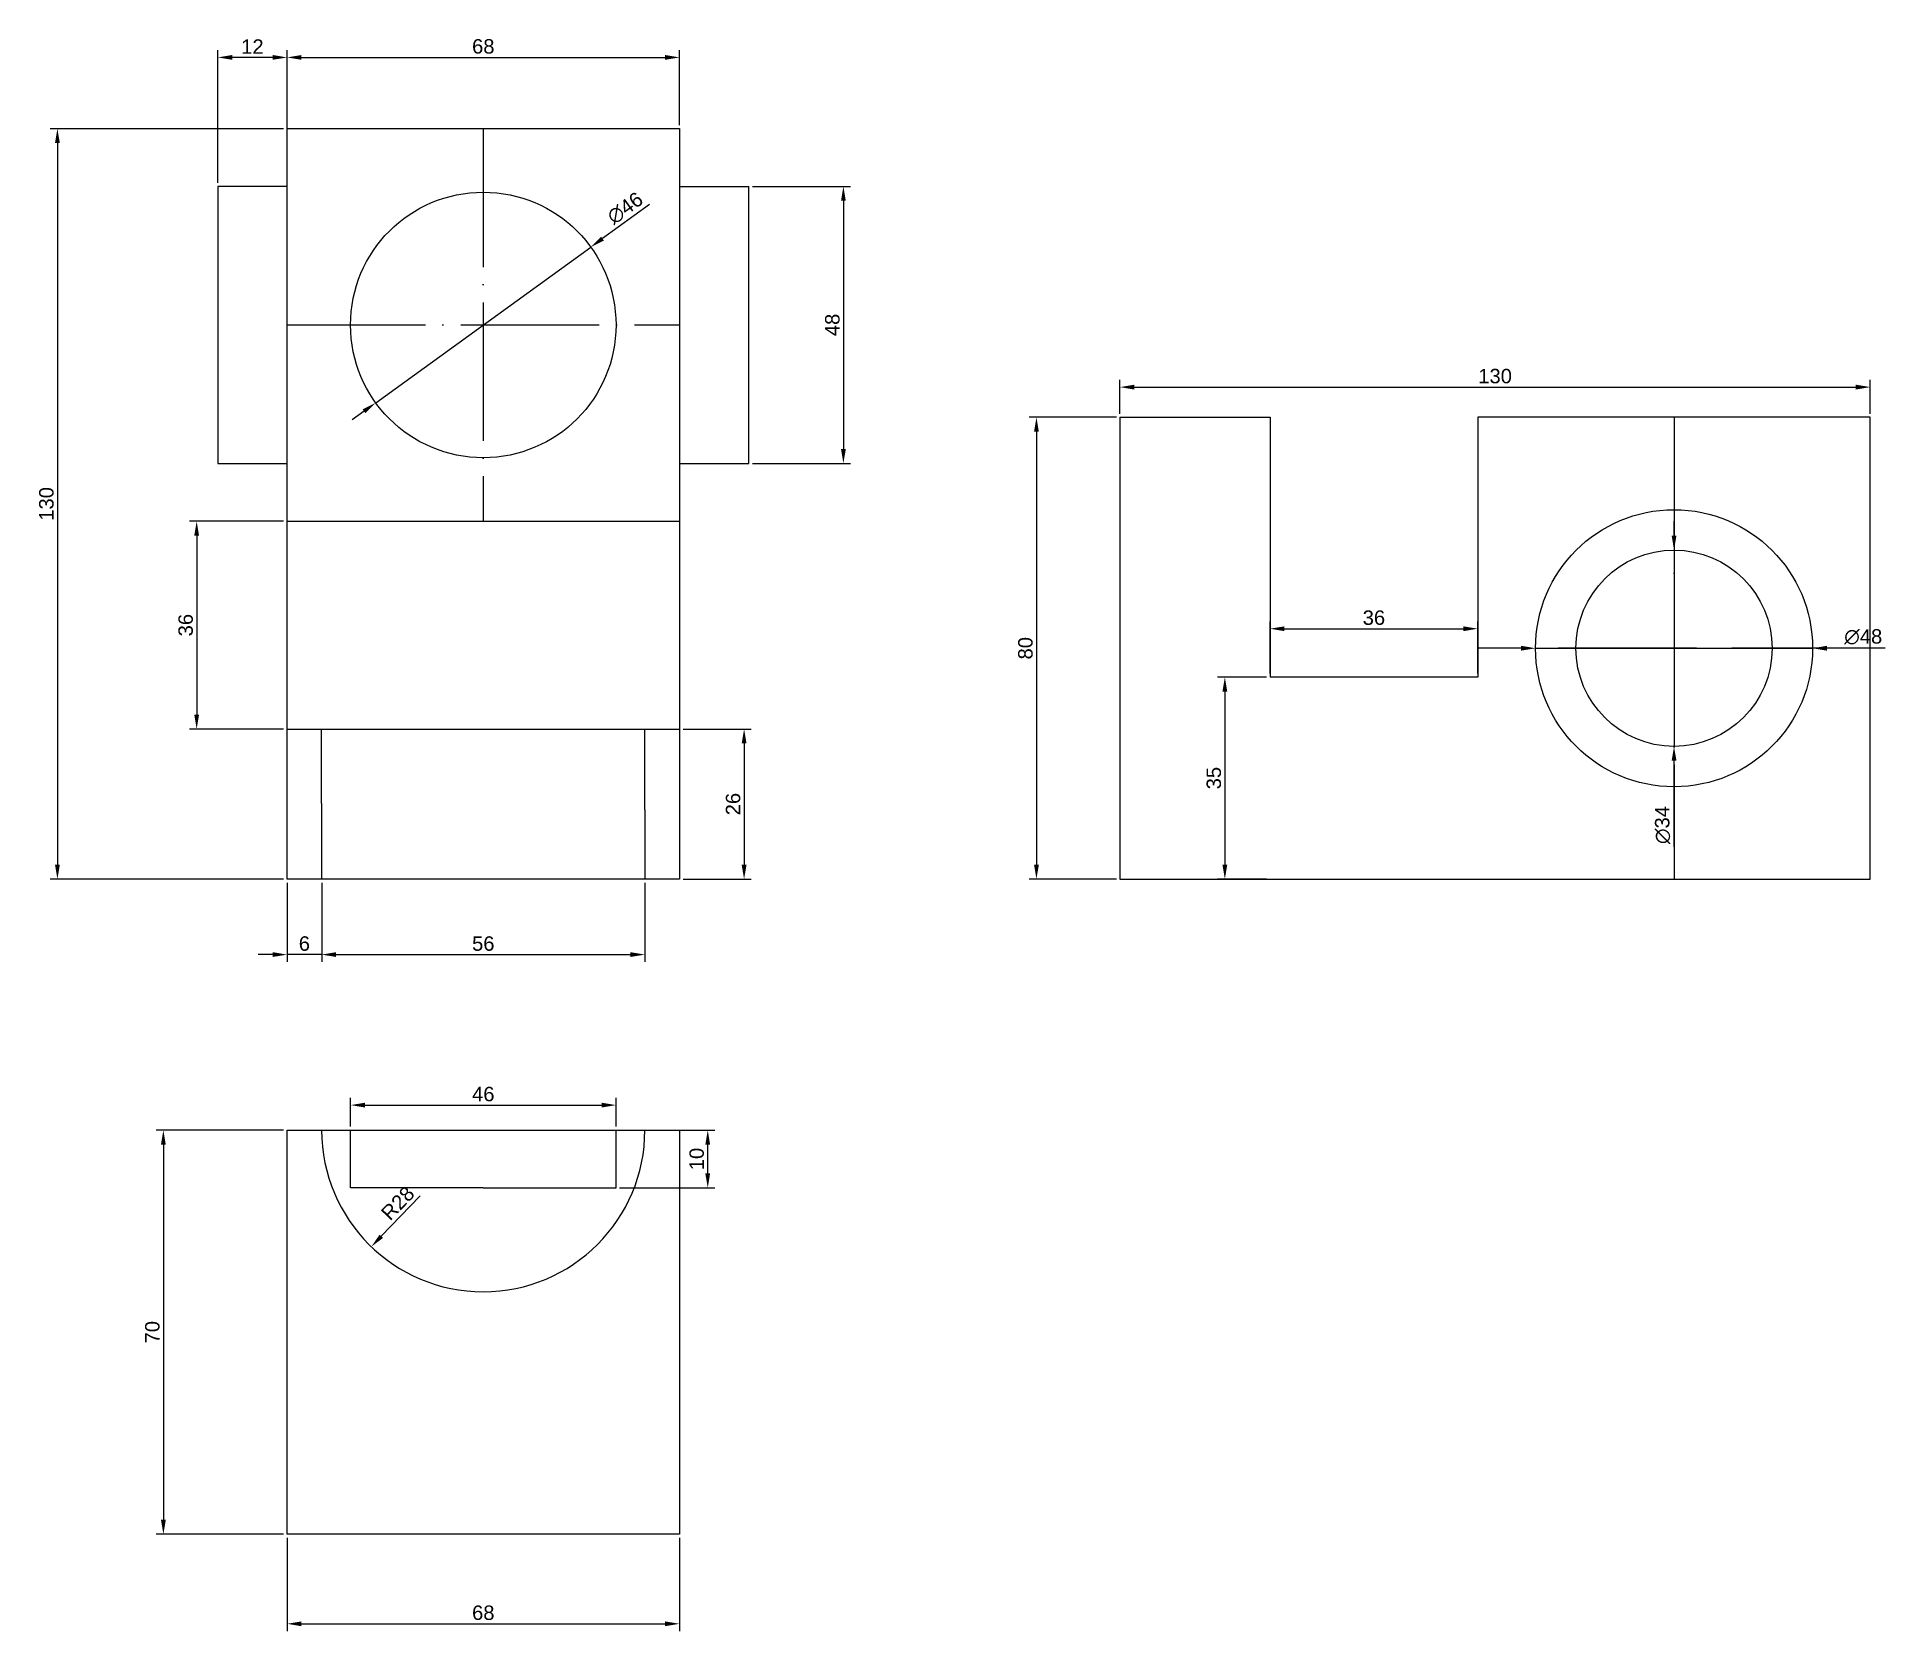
# Model space of a CAD drawing. Header units: millimetres. Extents: x 2007 to 2327, y 1953 to 2229.
import ezdxf

# ---------------------------------------------------------------- set-up
doc = ezdxf.new("R2010")
doc.units = ezdxf.units.MM
doc.linetypes.add('ACAD_ISO04W100', pattern=[30, 24, -3, 0, -3])
doc.layers.add('Cotas', color=5, linetype='Continuous')
doc.layers.add('Ocultas', color=7, linetype='ACAD_ISO04W100', transparency=0.45)
doc.styles.get("Standard").update_dxf_attribs({"font": 'arial.ttf'})
doc.dimstyles.new('ISO-25', dxfattribs={"dimtxt": 2.5, "dimasz": 2.5, "dimexe": 1.25, "dimexo": 0.625, "dimtad": 1, "dimtxsty": 'Standard', "dimcen": 2.5, "dimadec": 0, "dimazin": 0, "dimtfac": 1, "dimtmove": 0, "dimatfit": 3, "dimfxl": 1, "dimarcsym": 0})

# ---------------------------------------------------------------- blocks, each defined once
blk = doc.blocks.new('*D1')
at = {"layer": 'Cotas', "color": 0, "lineweight": -2, "transparency": 16777216}
for p, q in [((2130.96, 2203.28), (2147.98, 2203.28)), ((2146.73, 2200.78), (2146.73, 2157.78)), ((2130.96, 2155.28), (2147.98, 2155.28))]:
    blk.add_line(p, q, dxfattribs=at)
at = {"layer": 'Cotas', "color": 0, "transparency": 16777216}
for points in [[(2146.32, 2200.78), (2147.15, 2200.78), (2146.73, 2203.28)], [(2146.32, 2157.78), (2147.15, 2157.78), (2146.73, 2155.28)]]:
    blk.add_solid(points, dxfattribs=at)
at = {"layer": 'Defpoints', "color": 0, "transparency": 16777216}
for p in [(2130.34, 2203.28), (2130.34, 2155.28), (2146.73, 2155.28)]:
    blk.add_point(p, dxfattribs=at)
at = {"layer": 'Cotas', "color": 0, "transparency": 16777216, "insert": (2144.83, 2179.28), "char_height": 2.5, "attachment_point": 5, "rotation": 90}
blk.add_mtext('48', dxfattribs=at)
blk = doc.blocks.new('*D2')
at = {"layer": 'Cotas', "color": 0, "lineweight": -2, "transparency": 16777216}
for p, q in [((2050.34, 2213.91), (2050.34, 2226.87)), ((2052.84, 2225.62), (2115.84, 2225.62)), ((2118.34, 2213.91), (2118.34, 2226.87))]:
    blk.add_line(p, q, dxfattribs=at)
at = {"layer": 'Cotas', "color": 0, "transparency": 16777216}
for points in [[(2052.84, 2226.04), (2052.84, 2225.21), (2050.34, 2225.62)], [(2115.84, 2226.04), (2115.84, 2225.21), (2118.34, 2225.62)]]:
    blk.add_solid(points, dxfattribs=at)
at = {"layer": 'Defpoints', "color": 0, "transparency": 16777216}
for p in [(2118.34, 2225.62), (2050.34, 2213.28), (2118.34, 2213.28)]:
    blk.add_point(p, dxfattribs=at)
at = {"layer": 'Cotas', "color": 0, "transparency": 16777216, "insert": (2084.34, 2227.52), "char_height": 2.5, "attachment_point": 5}
blk.add_mtext('68', dxfattribs=at)
blk = doc.blocks.new('*D3')
at = {"layer": 'Cotas', "color": 0, "lineweight": -2, "transparency": 16777216}
for p, q in [((2038.34, 2203.91), (2038.34, 2226.87)), ((2047.84, 2225.62), (2040.84, 2225.62)), ((2050.34, 2203.91), (2050.34, 2226.87))]:
    blk.add_line(p, q, dxfattribs=at)
at = {"layer": 'Cotas', "color": 0, "transparency": 16777216}
for points in [[(2040.84, 2226.04), (2040.84, 2225.21), (2038.34, 2225.62)], [(2047.84, 2226.04), (2047.84, 2225.21), (2050.34, 2225.62)]]:
    blk.add_solid(points, dxfattribs=at)
at = {"layer": 'Defpoints', "color": 0, "transparency": 16777216}
for p in [(2038.34, 2225.62), (2038.34, 2203.28), (2050.34, 2203.28)]:
    blk.add_point(p, dxfattribs=at)
at = {"layer": 'Cotas', "color": 0, "transparency": 16777216, "insert": (2044.34, 2227.5), "char_height": 2.5, "attachment_point": 5}
blk.add_mtext('12', dxfattribs=at)
blk = doc.blocks.new('*D4')
at = {"layer": 'Cotas', "color": 0, "lineweight": -2, "transparency": 16777216}
for p, q in [((2056.34, 2082.66), (2056.34, 2068.96)), ((2112.34, 2082.66), (2112.34, 2068.96)), ((2058.84, 2070.21), (2109.84, 2070.21))]:
    blk.add_line(p, q, dxfattribs=at)
at = {"layer": 'Cotas', "color": 0, "transparency": 16777216}
for points in [[(2058.84, 2070.63), (2058.84, 2069.8), (2056.34, 2070.21)], [(2109.84, 2070.63), (2109.84, 2069.8), (2112.34, 2070.21)]]:
    blk.add_solid(points, dxfattribs=at)
at = {"layer": 'Defpoints', "color": 0, "transparency": 16777216}
for p in [(2056.34, 2083.28), (2112.34, 2083.28), (2112.34, 2070.21)]:
    blk.add_point(p, dxfattribs=at)
at = {"layer": 'Cotas', "color": 0, "transparency": 16777216, "insert": (2084.34, 2072.11), "char_height": 2.5, "attachment_point": 5}
blk.add_mtext('56', dxfattribs=at)
blk = doc.blocks.new('*D5')
at = {"layer": 'Cotas', "color": 0, "lineweight": -2, "transparency": 16777216}
for p, q in [((2118.96, 2109.28), (2130.78, 2109.28)), ((2129.53, 2106.78), (2129.53, 2085.78)), ((2118.96, 2083.28), (2130.78, 2083.28))]:
    blk.add_line(p, q, dxfattribs=at)
at = {"layer": 'Cotas', "color": 0, "transparency": 16777216}
for points in [[(2129.11, 2106.78), (2129.95, 2106.78), (2129.53, 2109.28)], [(2129.11, 2085.78), (2129.95, 2085.78), (2129.53, 2083.28)]]:
    blk.add_solid(points, dxfattribs=at)
at = {"layer": 'Defpoints', "color": 0, "transparency": 16777216}
for p in [(2118.34, 2109.28), (2118.34, 2083.28), (2129.53, 2083.28)]:
    blk.add_point(p, dxfattribs=at)
at = {"layer": 'Cotas', "color": 0, "transparency": 16777216, "insert": (2127.63, 2096.28), "char_height": 2.5, "attachment_point": 5, "rotation": 90}
blk.add_mtext('26', dxfattribs=at)
blk = doc.blocks.new('*D6')
at = {"layer": 'Cotas', "color": 0, "lineweight": -2, "transparency": 16777216}
for p, q in [((2049.71, 2213.28), (2009.3, 2213.28)), ((2010.55, 2210.78), (2010.55, 2085.78)), ((2049.71, 2083.28), (2009.3, 2083.28))]:
    blk.add_line(p, q, dxfattribs=at)
at = {"layer": 'Cotas', "color": 0, "transparency": 16777216}
for points in [[(2010.13, 2210.78), (2010.97, 2210.78), (2010.55, 2213.28)], [(2010.13, 2085.78), (2010.97, 2085.78), (2010.55, 2083.28)]]:
    blk.add_solid(points, dxfattribs=at)
at = {"layer": 'Defpoints', "color": 0, "transparency": 16777216}
for p in [(2050.34, 2213.28), (2010.55, 2083.28), (2050.34, 2083.28)]:
    blk.add_point(p, dxfattribs=at)
at = {"layer": 'Cotas', "color": 0, "transparency": 16777216, "insert": (2008.65, 2148.28), "char_height": 2.5, "attachment_point": 5, "rotation": 90}
blk.add_mtext('130', dxfattribs=at)
blk = doc.blocks.new('*D7')
at = {"layer": 'Cotas', "color": 0, "lineweight": -2, "transparency": 16777216}
for p, q in [((2050.34, 2082.66), (2050.34, 2068.96)), ((2056.34, 2082.66), (2056.34, 2068.96)), ((2047.84, 2070.21), (2045.34, 2070.21)), ((2056.34, 2070.21), (2050.34, 2070.21)), ((2058.84, 2070.21), (2061.34, 2070.21))]:
    blk.add_line(p, q, dxfattribs=at)
at = {"layer": 'Cotas', "color": 0, "transparency": 16777216}
for points in [[(2047.84, 2070.63), (2047.84, 2069.8), (2050.34, 2070.21)], [(2058.84, 2070.63), (2058.84, 2069.8), (2056.34, 2070.21)]]:
    blk.add_solid(points, dxfattribs=at)
at = {"layer": 'Defpoints', "color": 0, "transparency": 16777216}
for p in [(2050.34, 2083.28), (2056.34, 2083.28), (2050.34, 2070.21)]:
    blk.add_point(p, dxfattribs=at)
at = {"layer": 'Cotas', "color": 0, "transparency": 16777216, "insert": (2053.34, 2072.11), "char_height": 2.5, "attachment_point": 5}
blk.add_mtext('6', dxfattribs=at)
blk = doc.blocks.new('*D8')
at = {"layer": 'Cotas', "color": 0, "lineweight": -2, "transparency": 16777216}
for p, q in [((2049.71, 2145.28), (2033.43, 2145.28)), ((2034.68, 2142.78), (2034.68, 2111.78)), ((2049.71, 2109.28), (2033.43, 2109.28))]:
    blk.add_line(p, q, dxfattribs=at)
at = {"layer": 'Cotas', "color": 0, "transparency": 16777216}
for points in [[(2034.26, 2142.78), (2035.09, 2142.78), (2034.68, 2145.28)], [(2034.26, 2111.78), (2035.09, 2111.78), (2034.68, 2109.28)]]:
    blk.add_solid(points, dxfattribs=at)
at = {"layer": 'Defpoints', "color": 0, "transparency": 16777216}
for p in [(2050.34, 2145.28), (2034.68, 2109.28), (2050.34, 2109.28)]:
    blk.add_point(p, dxfattribs=at)
at = {"layer": 'Cotas', "color": 0, "transparency": 16777216, "insert": (2032.78, 2127.28), "char_height": 2.5, "attachment_point": 5, "rotation": 90}
blk.add_mtext('36', dxfattribs=at)
blk = doc.blocks.new('*D9')
at = {"layer": 'Cotas', "color": 0, "lineweight": -2, "transparency": 16777216}
for p, q in [((2113.13, 2200.12), (2104.99, 2194.23)), ((2065.7, 2165.8), (2102.97, 2192.77)), ((2063.68, 2164.33), (2061.65, 2162.86))]:
    blk.add_line(p, q, dxfattribs=at)
at = {"layer": 'Cotas', "color": 0, "transparency": 16777216}
for points in [[(2104.75, 2194.57), (2105.24, 2193.89), (2102.97, 2192.77)], [(2063.43, 2164.67), (2063.92, 2163.99), (2065.7, 2165.8)]]:
    blk.add_solid(points, dxfattribs=at)
at = {"layer": 'Defpoints', "color": 0, "transparency": 16777216}
for p in [(2102.97, 2192.77), (2065.7, 2165.8)]:
    blk.add_point(p, dxfattribs=at)
at = {"layer": 'Cotas', "color": 0, "transparency": 16777216, "insert": (2108.92, 2199.51), "char_height": 2.5, "attachment_point": 5, "rotation": 35.8938}
blk.add_mtext('∅46', dxfattribs=at)
blk = doc.blocks.new('*D12')
at = {"layer": 'Cotas', "color": 0, "lineweight": -2, "transparency": 16777216}
for p, q in [((2194.03, 2163.28), (2178.93, 2163.28)), ((2180.18, 2160.78), (2180.18, 2085.78)), ((2194.03, 2083.28), (2178.93, 2083.28))]:
    blk.add_line(p, q, dxfattribs=at)
at = {"layer": 'Cotas', "color": 0, "transparency": 16777216}
for points in [[(2179.77, 2160.78), (2180.6, 2160.78), (2180.18, 2163.28)], [(2179.77, 2085.78), (2180.6, 2085.78), (2180.18, 2083.28)]]:
    blk.add_solid(points, dxfattribs=at)
at = {"layer": 'Defpoints', "color": 0, "transparency": 16777216}
for p in [(2194.65, 2163.28), (2180.18, 2083.28), (2194.65, 2083.28)]:
    blk.add_point(p, dxfattribs=at)
at = {"layer": 'Cotas', "color": 0, "transparency": 16777216, "insert": (2178.28, 2123.28), "char_height": 2.5, "attachment_point": 5, "rotation": 90}
blk.add_mtext('80', dxfattribs=at)
blk = doc.blocks.new('*D13')
at = {"layer": 'Cotas', "color": 0, "lineweight": -2, "transparency": 16777216}
for p, q in [((2194.65, 2163.91), (2194.65, 2169.76)), ((2197.15, 2168.51), (2322.15, 2168.51)), ((2324.65, 2163.91), (2324.65, 2169.76))]:
    blk.add_line(p, q, dxfattribs=at)
at = {"layer": 'Cotas', "color": 0, "transparency": 16777216}
for points in [[(2197.15, 2168.93), (2197.15, 2168.09), (2194.65, 2168.51)], [(2322.15, 2168.93), (2322.15, 2168.09), (2324.65, 2168.51)]]:
    blk.add_solid(points, dxfattribs=at)
at = {"layer": 'Defpoints', "color": 0, "transparency": 16777216}
for p in [(2324.65, 2168.51), (2194.65, 2163.28), (2324.65, 2163.28)]:
    blk.add_point(p, dxfattribs=at)
at = {"layer": 'Cotas', "color": 0, "transparency": 16777216, "insert": (2259.65, 2170.41), "char_height": 2.5, "attachment_point": 5}
blk.add_mtext('130', dxfattribs=at)
blk = doc.blocks.new('*D14')
at = {"layer": 'Cotas', "color": 0, "lineweight": -2, "transparency": 16777216}
for p, q in [((2220.03, 2118.28), (2211.58, 2118.28)), ((2212.83, 2115.78), (2212.83, 2085.78)), ((2220.03, 2083.28), (2211.58, 2083.28))]:
    blk.add_line(p, q, dxfattribs=at)
at = {"layer": 'Cotas', "color": 0, "transparency": 16777216}
for points in [[(2212.41, 2115.78), (2213.24, 2115.78), (2212.83, 2118.28)], [(2212.41, 2085.78), (2213.24, 2085.78), (2212.83, 2083.28)]]:
    blk.add_solid(points, dxfattribs=at)
at = {"layer": 'Defpoints', "color": 0, "transparency": 16777216}
for p in [(2220.65, 2118.28), (2212.83, 2083.28), (2220.65, 2083.28)]:
    blk.add_point(p, dxfattribs=at)
at = {"layer": 'Cotas', "color": 0, "transparency": 16777216, "insert": (2210.92, 2100.78), "char_height": 2.5, "attachment_point": 5, "rotation": 90}
blk.add_mtext('35', dxfattribs=at)
blk = doc.blocks.new('*D15')
at = {"layer": 'Cotas', "color": 0, "lineweight": -2, "transparency": 16777216}
for p, q in [((2220.65, 2118.91), (2220.65, 2127.91)), ((2223.15, 2126.66), (2254.15, 2126.66)), ((2256.65, 2118.91), (2256.65, 2127.91))]:
    blk.add_line(p, q, dxfattribs=at)
at = {"layer": 'Cotas', "color": 0, "transparency": 16777216}
for points in [[(2223.15, 2127.07), (2223.15, 2126.24), (2220.65, 2126.66)], [(2254.15, 2127.07), (2254.15, 2126.24), (2256.65, 2126.66)]]:
    blk.add_solid(points, dxfattribs=at)
at = {"layer": 'Defpoints', "color": 0, "transparency": 16777216}
for p in [(2256.65, 2126.66), (2220.65, 2118.28), (2256.65, 2118.28)]:
    blk.add_point(p, dxfattribs=at)
at = {"layer": 'Cotas', "color": 0, "transparency": 16777216, "insert": (2238.65, 2128.56), "char_height": 2.5, "attachment_point": 5}
blk.add_mtext('36', dxfattribs=at)
blk = doc.blocks.new('*D17')
at = {"layer": 'Cotas', "color": 0, "lineweight": -2, "transparency": 16777216}
for p, q in [((2290.65, 2142.78), (2290.65, 2145.28)), ((2290.65, 2140.28), (2290.65, 2106.28)), ((2290.65, 2088.88), (2290.65, 2103.78))]:
    blk.add_line(p, q, dxfattribs=at)
at = {"layer": 'Cotas', "color": 0, "transparency": 16777216}
for points in [[(2290.24, 2142.78), (2291.07, 2142.78), (2290.65, 2140.28)], [(2290.24, 2103.78), (2291.07, 2103.78), (2290.65, 2106.28)]]:
    blk.add_solid(points, dxfattribs=at)
at = {"layer": 'Defpoints', "color": 0, "transparency": 16777216}
for p in [(2290.65, 2140.28), (2290.65, 2106.28)]:
    blk.add_point(p, dxfattribs=at)
at = {"layer": 'Cotas', "color": 0, "transparency": 16777216, "insert": (2288.68, 2092.65), "char_height": 2.5, "attachment_point": 5, "rotation": 90}
blk.add_mtext('∅34', dxfattribs=at)
blk = doc.blocks.new('*D18')
at = {"layer": 'Cotas', "color": 0, "lineweight": -2, "transparency": 16777216}
for p, q in [((2264.15, 2123.28), (2261.65, 2123.28)), ((2266.65, 2123.28), (2314.65, 2123.28)), ((2327.21, 2123.28), (2317.15, 2123.28))]:
    blk.add_line(p, q, dxfattribs=at)
at = {"layer": 'Cotas', "color": 0, "transparency": 16777216}
for points in [[(2264.15, 2123.7), (2264.15, 2122.86), (2266.65, 2123.28)], [(2317.15, 2123.7), (2317.15, 2122.86), (2314.65, 2123.28)]]:
    blk.add_solid(points, dxfattribs=at)
at = {"layer": 'Defpoints', "color": 0, "transparency": 16777216}
for p in [(2266.65, 2123.28), (2314.65, 2123.28)]:
    blk.add_point(p, dxfattribs=at)
at = {"layer": 'Cotas', "color": 0, "transparency": 16777216, "insert": (2323.43, 2125.25), "char_height": 2.5, "attachment_point": 5}
blk.add_mtext('∅48', dxfattribs=at)
blk = doc.blocks.new('*D19')
at = {"layer": 'Cotas', "color": 0, "lineweight": -2, "transparency": 16777216}
blk.add_line((2073.41, 2028.43), (2066.67, 2021.41), dxfattribs=at)
at = {"layer": 'Cotas', "color": 0, "transparency": 16777216}
blk.add_solid([(2066.37, 2021.7), (2066.97, 2021.13), (2064.94, 2019.61)], dxfattribs=at)
at = {"layer": 'Defpoints', "color": 0, "transparency": 16777216}
for p in [(2084.34, 2039.8), (2064.94, 2019.61)]:
    blk.add_point(p, dxfattribs=at)
at = {"layer": 'Cotas', "color": 0, "transparency": 16777216, "insert": (2069.53, 2027.14), "char_height": 2.5, "attachment_point": 5, "rotation": 46.152}
blk.add_mtext('R28', dxfattribs=at)
blk = doc.blocks.new('*D20')
at = {"layer": 'Cotas', "color": 0, "lineweight": -2, "transparency": 16777216}
for p, q in [((2049.71, 2039.8), (2027.66, 2039.8)), ((2028.91, 2037.3), (2028.91, 1972.3)), ((2049.71, 1969.8), (2027.66, 1969.8))]:
    blk.add_line(p, q, dxfattribs=at)
at = {"layer": 'Cotas', "color": 0, "transparency": 16777216}
for points in [[(2028.49, 2037.3), (2029.33, 2037.3), (2028.91, 2039.8)], [(2028.49, 1972.3), (2029.33, 1972.3), (2028.91, 1969.8)]]:
    blk.add_solid(points, dxfattribs=at)
at = {"layer": 'Defpoints', "color": 0, "transparency": 16777216}
for p in [(2050.34, 2039.8), (2028.91, 1969.8), (2050.34, 1969.8)]:
    blk.add_point(p, dxfattribs=at)
at = {"layer": 'Cotas', "color": 0, "transparency": 16777216, "insert": (2027.01, 2004.8), "char_height": 2.5, "attachment_point": 5, "rotation": 90}
blk.add_mtext('70', dxfattribs=at)
blk = doc.blocks.new('*D21')
at = {"layer": 'Cotas', "color": 0, "lineweight": -2, "transparency": 16777216}
for p, q in [((2050.34, 1969.18), (2050.34, 1953.04)), ((2118.34, 1969.18), (2118.34, 1953.04)), ((2052.84, 1954.29), (2115.84, 1954.29))]:
    blk.add_line(p, q, dxfattribs=at)
at = {"layer": 'Cotas', "color": 0, "transparency": 16777216}
for points in [[(2052.84, 1954.7), (2052.84, 1953.87), (2050.34, 1954.29)], [(2115.84, 1954.7), (2115.84, 1953.87), (2118.34, 1954.29)]]:
    blk.add_solid(points, dxfattribs=at)
at = {"layer": 'Defpoints', "color": 0, "transparency": 16777216}
for p in [(2050.34, 1969.8), (2118.34, 1969.8), (2118.34, 1954.29)]:
    blk.add_point(p, dxfattribs=at)
at = {"layer": 'Cotas', "color": 0, "transparency": 16777216, "insert": (2084.34, 1956.19), "char_height": 2.5, "attachment_point": 5}
blk.add_mtext('68', dxfattribs=at)
blk = doc.blocks.new('*D26')
at = {"layer": 'Cotas', "color": 0, "lineweight": -2, "transparency": 16777216}
for p, q in [((2061.34, 2040.43), (2061.34, 2045.39)), ((2063.84, 2044.14), (2104.84, 2044.14)), ((2107.34, 2040.43), (2107.34, 2045.39))]:
    blk.add_line(p, q, dxfattribs=at)
at = {"layer": 'Cotas', "color": 0, "transparency": 16777216}
for points in [[(2063.84, 2044.55), (2063.84, 2043.72), (2061.34, 2044.14)], [(2104.84, 2044.55), (2104.84, 2043.72), (2107.34, 2044.14)]]:
    blk.add_solid(points, dxfattribs=at)
at = {"layer": 'Defpoints', "color": 0, "transparency": 16777216}
for p in [(2107.34, 2044.14), (2061.34, 2039.8), (2107.34, 2039.8)]:
    blk.add_point(p, dxfattribs=at)
at = {"layer": 'Cotas', "color": 0, "transparency": 16777216, "insert": (2084.34, 2046.04), "char_height": 2.5, "attachment_point": 5}
blk.add_mtext('46', dxfattribs=at)
blk = doc.blocks.new('*D27')
at = {"layer": 'Cotas', "color": 0, "lineweight": -2, "transparency": 16777216}
for p, q in [((2107.96, 2039.8), (2124.48, 2039.8)), ((2123.23, 2032.3), (2123.23, 2037.3)), ((2107.96, 2029.8), (2124.48, 2029.8))]:
    blk.add_line(p, q, dxfattribs=at)
at = {"layer": 'Cotas', "color": 0, "transparency": 16777216}
for points in [[(2122.81, 2037.3), (2123.64, 2037.3), (2123.23, 2039.8)], [(2122.81, 2032.3), (2123.64, 2032.3), (2123.23, 2029.8)]]:
    blk.add_solid(points, dxfattribs=at)
at = {"layer": 'Defpoints', "color": 0, "transparency": 16777216}
for p in [(2107.34, 2039.8), (2123.23, 2039.8), (2107.34, 2029.8)]:
    blk.add_point(p, dxfattribs=at)
at = {"layer": 'Cotas', "color": 0, "transparency": 16777216, "insert": (2121.32, 2034.8), "char_height": 2.5, "attachment_point": 5, "rotation": 90}
blk.add_mtext('10', dxfattribs=at)

msp = doc.modelspace()

# ---------------------------------------------------------------- linework, layer by layer
for p, q in [((2050.335, 2213.281), (2118.335, 2213.281)), ((2050.335, 2083.281), (2050.335, 2213.281)), ((2118.335, 2213.281), (2118.335, 2083.281)), ((2050.335, 2203.281), (2038.335, 2203.281)), ((2038.335, 2203.281), (2038.335, 2155.281)), ((2118.335, 2203.281), (2130.335, 2203.281)), ((2130.335, 2155.281), (2130.335, 2203.281)), ((2194.655, 2163.281), (2194.655, 2083.281)), ((2194.655, 2163.281), (2220.655, 2163.281)), ((2220.655, 2163.281), (2220.655, 2118.281)), ((2324.655, 2163.281), (2256.655, 2163.281)), ((2256.655, 2163.281), (2256.655, 2118.281)), ((2324.655, 2083.281), (2324.655, 2163.281)), ((2038.335, 2155.281), (2050.335, 2155.281)), ((2118.335, 2155.281), (2130.335, 2155.281)), ((2050.335, 2145.281), (2118.335, 2145.281)), ((2256.655, 2118.281), (2220.655, 2118.281)), ((2050.335, 2109.281), (2118.335, 2109.281)), ((2056.335, 2096.367), (2056.335, 2109.281)), ((2112.335, 2095.315), (2112.335, 2109.281)), ((2056.335, 2096.367), (2056.335, 2083.281)), ((2112.335, 2095.315), (2112.335, 2083.281)), ((2118.335, 2083.281), (2050.335, 2083.281)), ((2194.655, 2083.281), (2324.655, 2083.281)), ((2050.335, 2039.805), (2056.335, 2039.805)), ((2050.335, 1969.805), (2050.335, 2039.805)), ((2056.335, 2039.805), (2112.335, 2039.805)), ((2112.335, 2039.805), (2118.335, 2039.805)), ((2118.335, 2039.805), (2118.335, 1969.805)), ((2118.335, 1969.805), (2050.335, 1969.805))]:
    msp.add_line(p, q)
for centre, radius in [((2084.335, 2179.281), 23), ((2290.655, 2123.281), 24), ((2290.655, 2123.281), 17)]:
    msp.add_circle(centre, radius)
msp.add_arc((2084.335, 2039.805), 28, 180, 0)
at = {"layer": 'Ocultas'}
for p, q in [((2084.335, 2213.281), (2084.335, 2145.281)), ((2050.335, 2179.281), (2118.335, 2179.281)), ((2290.655, 2163.281), (2290.655, 2083.281)), ((2324.655, 2123.281), (2256.655, 2123.281)), ((2061.335, 2029.805), (2061.335, 2039.805)), ((2107.335, 2029.805), (2107.335, 2039.805)), ((2084.335, 2029.805), (2061.335, 2029.805)), ((2084.335, 2029.805), (2107.335, 2029.805))]:
    msp.add_line(p, q, dxfattribs=at)

# ---------------------------------------------------------------- dimensions: what is measured, and where the dimension line sits
at = {"layer": 'Cotas'}
for base, p1, p2, picture, middle in [((2038.335, 2225.622), (2050.335, 2203.281), (2038.335, 2203.281), '*D3', (2044.335, 2227.502)), ((2118.335, 2225.622), (2050.335, 2213.281), (2118.335, 2213.281), '*D2', (2084.335, 2227.524)), ((2324.655, 2168.511), (2194.655, 2163.281), (2324.655, 2163.281), '*D13', (2259.655, 2170.413)), ((2256.655, 2126.658), (2220.655, 2118.281), (2256.655, 2118.281), '*D15', (2238.655, 2128.56)), ((2050.335, 2070.213), (2056.335, 2083.281), (2050.335, 2083.281), '*D7', (2053.335, 2072.114)), ((2112.335, 2070.213), (2056.335, 2083.281), (2112.335, 2083.281), '*D4', (2084.335, 2072.114)), ((2107.335, 2044.138), (2061.335, 2039.805), (2107.335, 2039.805), '*D26', (2084.335, 2046.04)), ((2118.335, 1954.287), (2050.335, 1969.805), (2118.335, 1969.805), '*D21', (2084.335, 1956.189))]:
    dim = msp.add_linear_dim(base=base, p1=p1, p2=p2, dimstyle='ISO-25', dxfattribs=at)
    dim.commit()
    dim.dimension.update_dxf_attribs({"geometry": picture, "text_midpoint": middle})
for base, p1, p2, picture, middle in [((2010.551, 2083.281), (2050.335, 2213.281), (2050.335, 2083.281), '*D6', (2008.649, 2148.281)), ((2146.733, 2155.281), (2130.335, 2203.281), (2130.335, 2155.281), '*D1', (2144.831, 2179.281)), ((2180.184, 2083.281), (2194.655, 2163.281), (2194.655, 2083.281), '*D12', (2178.283, 2123.281)), ((2034.678, 2109.281), (2050.335, 2145.281), (2050.335, 2109.281), '*D8', (2032.776, 2127.281)), ((2212.825, 2083.281), (2220.655, 2118.281), (2220.655, 2083.281), '*D14', (2210.923, 2100.781)), ((2129.531, 2083.281), (2118.335, 2109.281), (2118.335, 2083.281), '*D5', (2127.629, 2096.281)), ((2028.911, 1969.805), (2050.335, 2039.805), (2050.335, 1969.805), '*D20', (2027.01, 2004.805)), ((2123.226, 2039.805), (2107.335, 2029.805), (2107.335, 2039.805), '*D27', (2121.324, 2034.805))]:
    dim = msp.add_linear_dim(base=base, p1=p1, p2=p2, angle=90, dimstyle='ISO-25', dxfattribs=at)
    dim.commit()
    dim.dimension.update_dxf_attribs({"geometry": picture, "text_midpoint": middle})
for p1, p2, picture, middle in [((2065.703, 2165.796), (2102.968, 2192.765), '*D9', (2108.92, 2199.507)), ((2266.655, 2123.281), (2314.655, 2123.281), '*D18', (2323.433, 2125.252))]:
    dim = msp.add_diameter_dim_2p(p1=p1, p2=p2, dimstyle='ISO-25', dxfattribs=at)
    dim.commit()
    dim.dimension.update_dxf_attribs({"geometry": picture, "text_midpoint": middle})
dim = msp.add_diameter_dim_2p(p1=(2290.655, 2140.281), p2=(2290.655, 2106.281), dimstyle='ISO-25', dxfattribs=at)
dim.commit()
dim.dimension.update_dxf_attribs({"geometry": '*D17', "text_midpoint": (2290.655, 2092.647), "dimtype": 163})
dim = msp.add_radius_dim(center=(2084.335, 2039.805), mpoint=(2064.938, 2019.612), dimstyle='ISO-25', dxfattribs=at)
dim.commit()
dim.dimension.update_dxf_attribs({"geometry": '*D19', "text_midpoint": (2070.906, 2025.824), "dimtype": 164})

doc.saveas('drawing.dxf')
